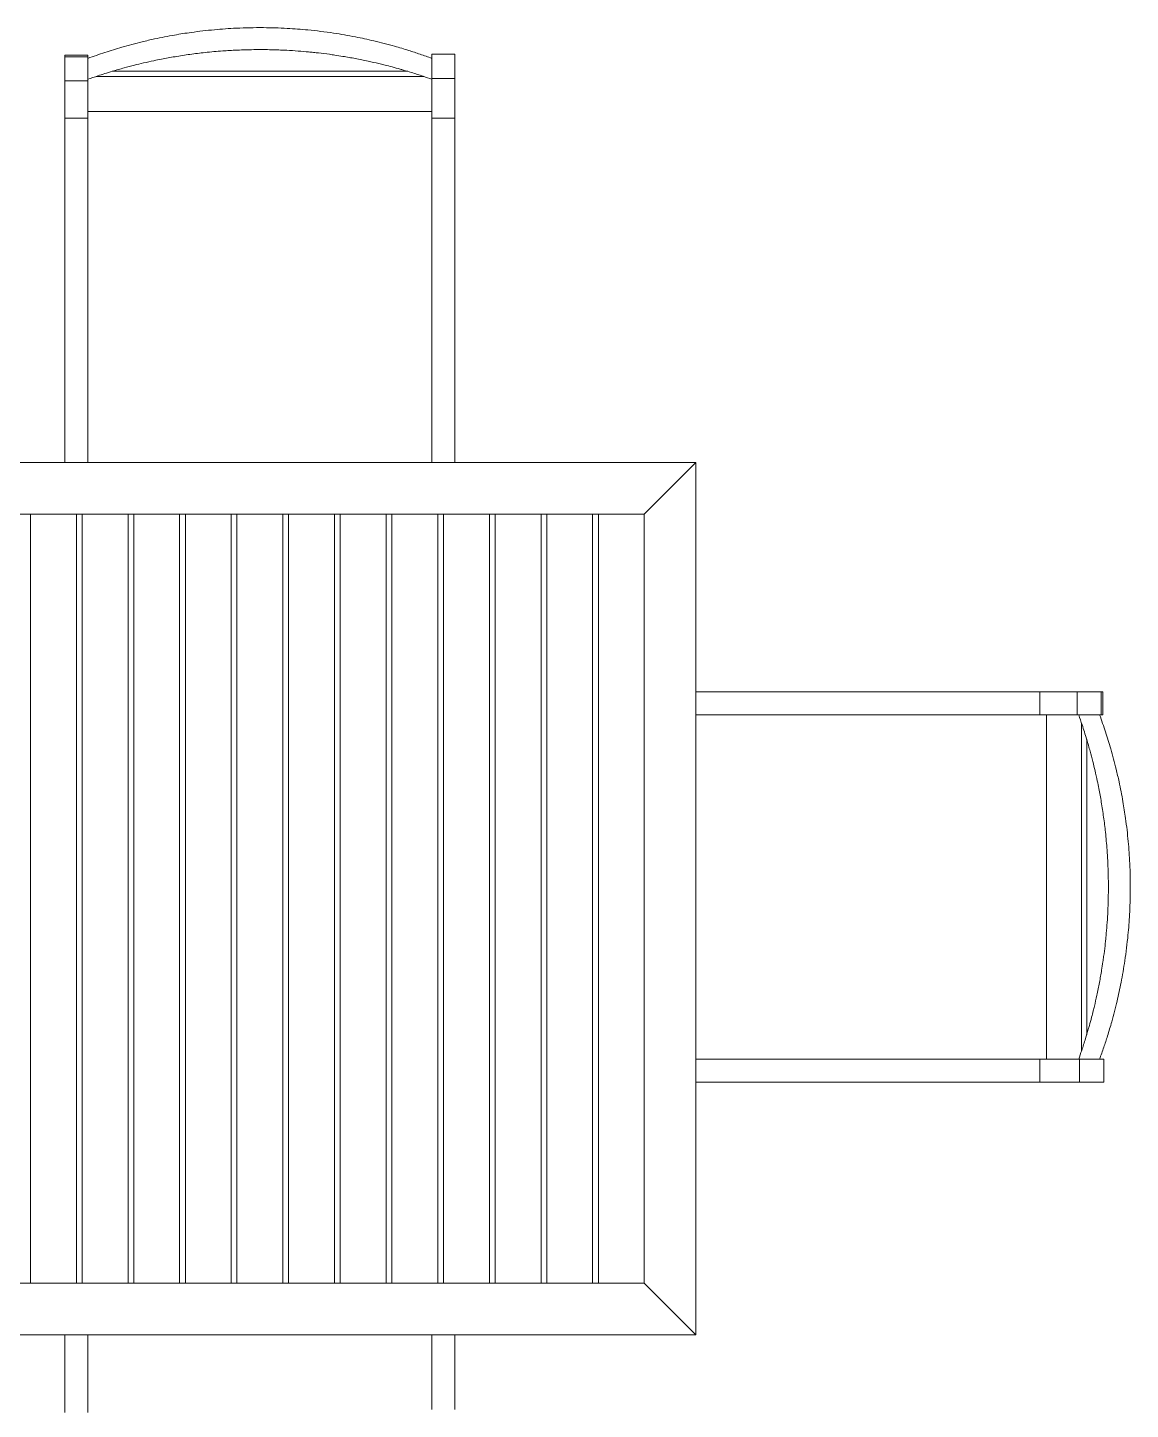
# Model space of a CAD drawing. Header units: metres. Extents: x -217 to -108, y -304 to -188.
# Drawn here: x -163.978 to -162.758, y -228.085 to -226.556 of the extents above; entities that cross this region are included whole.
import ezdxf

# ---------------------------------------------------------------- set-up
doc = ezdxf.new("R2010")
doc.units = ezdxf.units.M
doc.layers.add('I-FURN', color=30, linetype='Continuous', lineweight=9)
doc.layers.add('I-FURN-PNLS', color=30, linetype='Continuous', lineweight=9)

# ---------------------------------------------------------------- blocks, each defined once
blk = doc.blocks.new('Tableset-Outdoor_Reed - Tableset-Outdoor_Reed-797211-Nivel 3')
at = {"layer": 'I-FURN'}
for p, q in [((0.4826, 0.4826), (0.4254, 0.4254)), ((0.4826, -0.4826), (0.4254, -0.4255))]:
    blk.add_line(p, q, dxfattribs=at)
at = {"layer": 'I-FURN-PNLS'}
for p, q in [((-0.2159, 0.9314), (-0.2159, 0.9332)), ((-0.1905, 0.9332), (-0.2159, 0.9332)), ((-0.1905, 0.9332), (-0.1905, 0.9314)), ((0.1905, 0.9075), (0.1905, 0.9344)), ((0.2159, 0.9344), (0.1905, 0.9344)), ((0.2159, 0.9344), (0.2159, 0.9075)), ((-0.2159, 0.9046), (-0.2159, 0.9314)), ((-0.1905, 0.9314), (-0.2159, 0.9314)), ((-0.1905, 0.9314), (-0.1905, 0.9046)), ((-0.2159, 0.8961), (-0.2159, 0.9046)), ((-0.1905, 0.9046), (-0.2159, 0.9046)), ((-0.1905, 0.9046), (-0.1905, 0.8961)), ((0.1813, 0.9096), (-0.1813, 0.9096)), ((0.1636, 0.9153), (-0.1635, 0.9153)), ((0.1905, 0.9073), (0.1905, 0.9075)), ((0.2159, 0.9075), (0.1905, 0.9075)), ((0.1905, 0.9065), (0.1905, 0.9073)), ((0.1905, 0.9065), (0.1905, 0.9073)), ((0.1905, 0.902), (0.1905, 0.9065)), ((0.1905, 0.8984), (0.1905, 0.902)), ((0.2159, 0.9075), (0.2159, 0.902)), ((0.2159, 0.902), (0.2159, 0.8984)), ((-0.2159, 0.8933), (-0.2159, 0.8961)), ((-0.2159, 0.8903), (-0.2159, 0.8933)), ((-0.2159, 0.8874), (-0.2159, 0.8903)), ((-0.2159, 0.8852), (-0.2159, 0.8874)), ((-0.1905, 0.8961), (-0.1905, 0.8933)), ((-0.1905, 0.8933), (-0.1905, 0.8903)), ((-0.1905, 0.8903), (-0.1905, 0.8874)), ((-0.1905, 0.8874), (-0.1905, 0.8852)), ((0.1905, 0.8953), (0.1905, 0.8984)), ((0.1905, 0.8918), (0.1905, 0.8953)), ((0.1905, 0.8883), (0.1905, 0.8918)), ((0.1905, 0.8848), (0.1905, 0.8883)), ((0.2159, 0.8984), (0.2159, 0.8953)), ((0.2159, 0.8953), (0.2159, 0.8918)), ((0.2159, 0.8918), (0.2159, 0.8883)), ((0.2159, 0.8883), (0.2159, 0.8848)), ((-0.2159, 0.8823), (-0.2159, 0.8852)), ((-0.2159, 0.8802), (-0.2159, 0.8823)), ((-0.2159, 0.8763), (-0.2159, 0.8802)), ((-0.2159, 0.873), (-0.2159, 0.8763)), ((-0.2159, 0.8694), (-0.2159, 0.873)), ((-0.1905, 0.8852), (-0.1905, 0.8823)), ((-0.1905, 0.8823), (-0.1905, 0.8802)), ((-0.1905, 0.8802), (-0.1905, 0.8763)), ((-0.1905, 0.8763), (-0.1905, 0.873)), ((-0.1905, 0.873), (-0.1905, 0.8694)), ((0.1905, 0.8817), (0.1905, 0.8848)), ((0.1905, 0.8785), (0.1905, 0.8817)), ((0.1905, 0.8753), (0.1905, 0.8785)), ((0.1905, 0.8724), (0.1905, 0.8753)), ((0.1905, 0.8701), (0.1905, 0.8724)), ((0.2159, 0.8848), (0.2159, 0.8817)), ((0.2159, 0.8817), (0.2159, 0.8785)), ((0.2159, 0.8785), (0.2159, 0.8753)), ((0.2159, 0.8753), (0.2159, 0.8724)), ((0.2159, 0.8724), (0.2159, 0.8701)), ((-0.2159, 0.8673), (-0.2159, 0.8694)), ((-0.2159, 0.8658), (-0.2159, 0.8673)), ((-0.2159, 0.8643), (-0.2159, 0.8658)), ((-0.2159, 0.8636), (-0.2159, 0.8643)), ((-0.2159, 0.8592), (-0.2159, 0.8636)), ((-0.2159, 0.8635), (-0.1905, 0.8635)), ((-0.2159, 0.854), (-0.2159, 0.8592)), ((0.1905, 0.8708), (-0.1905, 0.8708)), ((-0.1905, 0.8694), (-0.1905, 0.8673)), ((-0.1905, 0.8673), (-0.1905, 0.8658)), ((-0.1905, 0.8658), (-0.1905, 0.8643)), ((-0.1905, 0.8643), (-0.1905, 0.8636)), ((-0.1905, 0.8636), (-0.1905, 0.8592)), ((-0.1905, 0.8592), (-0.1905, 0.854)), ((0.1905, 0.8686), (0.1905, 0.8701)), ((0.1905, 0.8678), (0.1905, 0.8686)), ((0.1905, 0.8664), (0.1905, 0.8678)), ((0.1905, 0.8642), (0.1905, 0.8664)), ((0.1905, 0.8637), (0.1905, 0.8642)), ((0.1905, 0.8432), (0.1905, 0.8639)), ((0.1905, 0.8635), (0.2159, 0.8635)), ((0.2159, 0.8701), (0.2159, 0.8686)), ((0.2159, 0.8686), (0.2159, 0.8678)), ((0.2159, 0.8678), (0.2159, 0.8664)), ((0.2159, 0.8664), (0.2159, 0.8642)), ((0.2159, 0.8642), (0.2159, 0.8637)), ((0.2159, 0.8639), (0.2159, 0.8432)), ((-0.2159, 0.8497), (-0.2159, 0.854)), ((-0.2159, 0.8431), (-0.2159, 0.8497)), ((-0.2159, 0.8411), (-0.2159, 0.8431)), ((-0.2159, 0.8373), (-0.2159, 0.8411)), ((-0.1905, 0.854), (-0.1905, 0.8497)), ((-0.1905, 0.8497), (-0.1905, 0.8431)), ((-0.1905, 0.8431), (-0.1905, 0.8411)), ((-0.1905, 0.8411), (-0.1905, 0.8373)), ((0.1905, 0.831), (0.1905, 0.8432)), ((0.2159, 0.8432), (0.2159, 0.831)), ((-0.2159, 0.8315), (-0.2159, 0.8373)), ((-0.2159, 0.8261), (-0.2159, 0.8315)), ((-0.2159, 0.8209), (-0.2159, 0.8261)), ((-0.1905, 0.8373), (-0.1905, 0.8315)), ((-0.1905, 0.8315), (-0.1905, 0.8261)), ((-0.1905, 0.8261), (-0.1905, 0.8209)), ((0.1905, 0.8219), (0.1905, 0.831)), ((0.2159, 0.831), (0.2159, 0.8219)), ((-0.2159, 0.8174), (-0.2159, 0.8209)), ((-0.2159, 0.8131), (-0.2159, 0.8174)), ((-0.2159, 0.8068), (-0.2159, 0.8131)), ((-0.1905, 0.8209), (-0.1905, 0.8174)), ((-0.1905, 0.8174), (-0.1905, 0.8131)), ((-0.1905, 0.8131), (-0.1905, 0.8068)), ((0.1905, 0.8097), (0.1905, 0.8219)), ((0.2159, 0.8219), (0.2159, 0.8097)), ((-0.2159, 0.8013), (-0.2159, 0.8068)), ((-0.2159, 0.7964), (-0.2159, 0.8013)), ((-0.2159, 0.7883), (-0.2159, 0.7964)), ((-0.1905, 0.8068), (-0.1905, 0.8013)), ((-0.1905, 0.8013), (-0.1905, 0.7964)), ((-0.1905, 0.7964), (-0.1905, 0.7883)), ((0.1905, 0.8028), (0.1905, 0.8097)), ((0.1905, 0.786), (0.1905, 0.8028)), ((0.2159, 0.8097), (0.2159, 0.8028)), ((0.2159, 0.8028), (0.2159, 0.786)), ((-0.2159, 0.7826), (-0.2159, 0.7883)), ((-0.2159, 0.7774), (-0.2159, 0.7826)), ((-0.1905, 0.7883), (-0.1905, 0.7826)), ((-0.1905, 0.7826), (-0.1905, 0.7774)), ((0.1905, 0.7762), (0.1905, 0.786)), ((0.2159, 0.786), (0.2159, 0.7762)), ((-0.2159, 0.7725), (-0.2159, 0.7774)), ((-0.2159, 0.7671), (-0.2159, 0.7725)), ((-0.2159, 0.7639), (-0.2159, 0.7671)), ((-0.1905, 0.7774), (-0.1905, 0.7725)), ((-0.1905, 0.7725), (-0.1905, 0.7671)), ((-0.1905, 0.7671), (-0.1905, 0.7639)), ((0.1905, 0.7709), (0.1905, 0.7762)), ((0.1905, 0.7659), (0.1905, 0.7709)), ((0.1905, 0.7613), (0.1905, 0.7659)), ((0.2159, 0.7762), (0.2159, 0.7709)), ((0.2159, 0.7709), (0.2159, 0.7659)), ((0.2159, 0.7659), (0.2159, 0.7613)), ((-0.2159, 0.7575), (-0.2159, 0.7639)), ((-0.2159, 0.7558), (-0.2159, 0.7575)), ((-0.2159, 0.7506), (-0.2159, 0.7558)), ((-0.2159, 0.7449), (-0.2159, 0.7506)), ((-0.1905, 0.7639), (-0.1905, 0.7575)), ((-0.1905, 0.7575), (-0.1905, 0.7558)), ((-0.1905, 0.7558), (-0.1905, 0.7506)), ((-0.1905, 0.7506), (-0.1905, 0.7449)), ((0.1905, 0.7586), (0.1905, 0.7613)), ((0.1905, 0.7537), (0.1905, 0.7586)), ((0.1905, 0.7507), (0.1905, 0.7537)), ((0.1905, 0.7438), (0.1905, 0.7507)), ((0.2159, 0.7613), (0.2159, 0.7586)), ((0.2159, 0.7586), (0.2159, 0.7537)), ((0.2159, 0.7537), (0.2159, 0.7507)), ((0.2159, 0.7507), (0.2159, 0.7438)), ((-0.2159, 0.7394), (-0.2159, 0.7449)), ((-0.2159, 0.7322), (-0.2159, 0.7394)), ((-0.1905, 0.7449), (-0.1905, 0.7394)), ((-0.1905, 0.7394), (-0.1905, 0.7322)), ((0.1905, 0.7377), (0.1905, 0.7438)), ((0.1905, 0.7339), (0.1905, 0.7377)), ((0.1905, 0.7282), (0.1905, 0.7339)), ((0.2159, 0.7438), (0.2159, 0.7377)), ((0.2159, 0.7377), (0.2159, 0.7339)), ((0.2159, 0.7339), (0.2159, 0.7282)), ((-0.2159, 0.7239), (-0.2159, 0.7322)), ((-0.2159, 0.7201), (-0.2159, 0.7239)), ((-0.2159, 0.7112), (-0.2159, 0.7201)), ((-0.1905, 0.7322), (-0.1905, 0.7239)), ((-0.1905, 0.7239), (-0.1905, 0.7201)), ((-0.1905, 0.7201), (-0.1905, 0.7112)), ((0.1905, 0.7229), (0.1905, 0.7282)), ((0.1905, 0.7176), (0.1905, 0.7229)), ((0.2159, 0.7282), (0.2159, 0.7229)), ((0.2159, 0.7229), (0.2159, 0.7176)), ((-0.2159, 0.7057), (-0.2159, 0.7112)), ((-0.2159, 0.6991), (-0.2159, 0.7057)), ((-0.1905, 0.7112), (-0.1905, 0.7057)), ((-0.1905, 0.7057), (-0.1905, 0.6991)), ((0.1905, 0.7122), (0.1905, 0.7176)), ((0.1905, 0.7084), (0.1905, 0.7122)), ((0.1905, 0.6997), (0.1905, 0.7084)), ((0.2159, 0.7176), (0.2159, 0.7122)), ((0.2159, 0.7122), (0.2159, 0.7084)), ((0.2159, 0.7084), (0.2159, 0.6997)), ((-0.2159, 0.6945), (-0.2159, 0.6991)), ((-0.2159, 0.6913), (-0.2159, 0.6945)), ((-0.2159, 0.6807), (-0.2159, 0.6913)), ((-0.1905, 0.6991), (-0.1905, 0.6945)), ((-0.1905, 0.6945), (-0.1905, 0.6913)), ((-0.1905, 0.6913), (-0.1905, 0.6807)), ((0.1905, 0.6913), (0.1905, 0.6997)), ((0.1905, 0.686), (0.1905, 0.6913)), ((0.2159, 0.6997), (0.2159, 0.6913)), ((0.2159, 0.6913), (0.2159, 0.686)), ((-0.2159, 0.6723), (-0.2159, 0.6807)), ((-0.1905, 0.6807), (-0.1905, 0.6723)), ((0.1905, 0.6791), (0.1905, 0.686)), ((0.1905, 0.6723), (0.1905, 0.6791)), ((0.2159, 0.686), (0.2159, 0.6791)), ((0.2159, 0.6791), (0.2159, 0.6723)), ((-0.2159, 0.6663), (-0.2159, 0.6723)), ((-0.2159, 0.6597), (-0.2159, 0.6663)), ((-0.2159, 0.6528), (-0.2159, 0.6597)), ((-0.1905, 0.6723), (-0.1905, 0.6663)), ((-0.1905, 0.6663), (-0.1905, 0.6597)), ((-0.1905, 0.6597), (-0.1905, 0.6528)), ((0.1905, 0.6654), (0.1905, 0.6723)), ((0.1905, 0.6608), (0.1905, 0.6654)), ((0.1905, 0.6544), (0.1905, 0.6608)), ((0.2159, 0.6723), (0.2159, 0.6654)), ((0.2159, 0.6654), (0.2159, 0.6608)), ((0.2159, 0.6608), (0.2159, 0.6544)), ((-0.2159, 0.647), (-0.2159, 0.6528)), ((-0.2159, 0.6424), (-0.2159, 0.647)), ((-0.2159, 0.6384), (-0.2159, 0.6424)), ((-0.1905, 0.6528), (-0.1905, 0.647)), ((-0.1905, 0.647), (-0.1905, 0.6424)), ((-0.1905, 0.6424), (-0.1905, 0.6384)), ((0.1905, 0.6475), (0.1905, 0.6544)), ((0.1905, 0.6395), (0.1905, 0.6475)), ((0.2159, 0.6544), (0.2159, 0.6475)), ((0.2159, 0.6475), (0.2159, 0.6395)), ((-0.2159, 0.6332), (-0.2159, 0.6384)), ((-0.2159, 0.6277), (-0.2159, 0.6332)), ((-0.2159, 0.6231), (-0.2159, 0.6277)), ((-0.1905, 0.6384), (-0.1905, 0.6332)), ((-0.1905, 0.6332), (-0.1905, 0.6277)), ((-0.1905, 0.6277), (-0.1905, 0.6231)), ((0.1905, 0.6342), (0.1905, 0.6395)), ((0.1905, 0.6246), (0.1905, 0.6342)), ((0.2159, 0.6395), (0.2159, 0.6342)), ((0.2159, 0.6342), (0.2159, 0.6246)), ((-0.2159, 0.6125), (-0.2159, 0.6231)), ((-0.2159, 0.6038), (-0.2159, 0.6125)), ((-0.1905, 0.6231), (-0.1905, 0.6125)), ((-0.1905, 0.6125), (-0.1905, 0.6038)), ((0.1905, 0.6129), (0.1905, 0.6246)), ((0.1905, 0.6075), (0.1905, 0.6129)), ((0.2159, 0.6246), (0.2159, 0.6129)), ((0.2159, 0.6129), (0.2159, 0.6075)), ((-0.2159, 0.5978), (-0.2159, 0.6038)), ((-0.2159, 0.5914), (-0.2159, 0.5978)), ((-0.1905, 0.6038), (-0.1905, 0.5978)), ((-0.1905, 0.5978), (-0.1905, 0.5914)), ((0.1905, 0.5995), (0.1905, 0.6075)), ((0.1905, 0.5911), (0.1905, 0.5995)), ((0.2159, 0.6075), (0.2159, 0.5995)), ((0.2159, 0.5995), (0.2159, 0.5911)), ((-0.2159, 0.5808), (-0.2159, 0.5914)), ((-0.1905, 0.5914), (-0.1905, 0.5808)), ((0.1905, 0.5854), (0.1905, 0.5911)), ((0.1905, 0.5774), (0.1905, 0.5854)), ((0.2159, 0.5911), (0.2159, 0.5854)), ((0.2159, 0.5854), (0.2159, 0.5774)), ((-0.2159, 0.5747), (-0.2159, 0.5808)), ((-0.2159, 0.5687), (-0.2159, 0.5747)), ((-0.2159, 0.562), (-0.2159, 0.5687)), ((-0.1905, 0.5808), (-0.1905, 0.5747)), ((-0.1905, 0.5747), (-0.1905, 0.5687)), ((-0.1905, 0.5687), (-0.1905, 0.562)), ((0.1905, 0.5709), (0.1905, 0.5774)), ((0.1905, 0.5652), (0.1905, 0.5709)), ((0.2159, 0.5774), (0.2159, 0.5709)), ((0.2159, 0.5709), (0.2159, 0.5652)), ((-0.2159, 0.5554), (-0.2159, 0.562)), ((-0.2159, 0.5518), (-0.2159, 0.5554)), ((-0.2159, 0.5485), (-0.2159, 0.5518)), ((-0.1905, 0.562), (-0.1905, 0.5554)), ((-0.1905, 0.5554), (-0.1905, 0.5518)), ((-0.1905, 0.5518), (-0.1905, 0.5485)), ((0.1905, 0.5588), (0.1905, 0.5652)), ((0.1905, 0.5474), (0.1905, 0.5588)), ((0.2159, 0.5652), (0.2159, 0.5588)), ((0.2159, 0.5588), (0.2159, 0.5474)), ((-0.2159, 0.5449), (-0.2159, 0.5485)), ((-0.2159, 0.5423), (-0.2159, 0.5449)), ((-0.2159, 0.5403), (-0.2159, 0.5423)), ((-0.2159, 0.5373), (-0.2159, 0.5403)), ((-0.2159, 0.5354), (-0.2159, 0.5373)), ((-0.2159, 0.5333), (-0.2159, 0.5354)), ((-0.1905, 0.5485), (-0.1905, 0.5449)), ((-0.1905, 0.5449), (-0.1905, 0.5423)), ((-0.1905, 0.5423), (-0.1905, 0.5403)), ((-0.1905, 0.5403), (-0.1905, 0.5373)), ((-0.1905, 0.5373), (-0.1905, 0.5354)), ((-0.1905, 0.5354), (-0.1905, 0.5333)), ((0.1905, 0.5389), (0.1905, 0.5474)), ((0.1905, 0.5309), (0.1905, 0.5389)), ((0.2159, 0.5474), (0.2159, 0.5389)), ((0.2159, 0.5389), (0.2159, 0.5309)), ((-0.2159, 0.5308), (-0.2159, 0.5333)), ((-0.2159, 0.5285), (-0.2159, 0.5308)), ((-0.2159, 0.5262), (-0.2159, 0.5285)), ((-0.2159, 0.5242), (-0.2159, 0.5262)), ((-0.2159, 0.5222), (-0.2159, 0.5242)), ((-0.2159, 0.5209), (-0.2159, 0.5222)), ((-0.2159, 0.5178), (-0.2159, 0.5209)), ((-0.1905, 0.5333), (-0.1905, 0.5308)), ((-0.1905, 0.5308), (-0.1905, 0.5285)), ((-0.1905, 0.5285), (-0.1905, 0.5262)), ((-0.1905, 0.5262), (-0.1905, 0.5242)), ((-0.1905, 0.5242), (-0.1905, 0.5222)), ((-0.1905, 0.5222), (-0.1905, 0.5209)), ((-0.1905, 0.5209), (-0.1905, 0.5178)), ((0.1905, 0.5256), (0.1905, 0.5309)), ((0.1905, 0.5177), (0.1905, 0.5256)), ((0.2159, 0.5309), (0.2159, 0.5256)), ((0.2159, 0.5256), (0.2159, 0.5177)), ((-0.2159, 0.5135), (-0.2159, 0.5178)), ((-0.2159, 0.511), (-0.2159, 0.5135)), ((-0.2159, 0.5072), (-0.2159, 0.511)), ((-0.2159, 0.505), (-0.2159, 0.5072)), ((-0.2159, 0.5015), (-0.2159, 0.505)), ((-0.1905, 0.5178), (-0.1905, 0.5135)), ((-0.1905, 0.5135), (-0.1905, 0.511)), ((-0.1905, 0.511), (-0.1905, 0.5072)), ((-0.1905, 0.5072), (-0.1905, 0.505)), ((-0.1905, 0.505), (-0.1905, 0.5015)), ((0.1905, 0.5116), (0.1905, 0.5177)), ((0.1905, 0.5046), (0.1905, 0.5116)), ((0.1905, 0.4952), (0.1905, 0.5046)), ((0.2159, 0.5177), (0.2159, 0.5116)), ((0.2159, 0.5116), (0.2159, 0.5046)), ((0.2159, 0.5046), (0.2159, 0.4952)), ((-0.2159, 0.4978), (-0.2159, 0.5015)), ((-0.2159, 0.4947), (-0.2159, 0.4978)), ((-0.2159, 0.4919), (-0.2159, 0.4947)), ((-0.2159, 0.4826), (-0.2159, 0.4919)), ((-0.1905, 0.5015), (-0.1905, 0.4978)), ((-0.1905, 0.4978), (-0.1905, 0.4947)), ((-0.1905, 0.4947), (-0.1905, 0.4919)), ((-0.1905, 0.4919), (-0.1905, 0.4826)), ((0.1905, 0.4849), (0.1905, 0.4952)), ((0.2159, 0.4952), (0.2159, 0.4849)), ((0.4826, 0.4826), (-0.4826, 0.4826)), ((0.1905, 0.4826), (0.1905, 0.4849)), ((0.2159, 0.4849), (0.2159, 0.4826)), ((0.4826, -0.4826), (0.4826, 0.4826)), ((-0.4255, 0.4254), (0.4254, 0.4254)), ((-0.2032, 0.4254), (-0.254, 0.4254)), ((-0.254, 0.4254), (-0.254, -0.4255)), ((-0.2032, -0.4255), (-0.2032, 0.4254)), ((-0.146, 0.4254), (-0.1968, 0.4254)), ((-0.1968, 0.4254), (-0.1968, -0.4255)), ((-0.146, -0.4255), (-0.146, 0.4254)), ((-0.0889, 0.4254), (-0.1397, 0.4254)), ((-0.1397, 0.4254), (-0.1397, -0.4255)), ((-0.0889, -0.4255), (-0.0889, 0.4254)), ((-0.0317, 0.4254), (-0.0825, 0.4254)), ((-0.0825, 0.4254), (-0.0825, -0.4255)), ((-0.0317, -0.4255), (-0.0317, 0.4254)), ((0.0254, 0.4254), (-0.0254, 0.4254)), ((-0.0254, 0.4254), (-0.0254, -0.4255)), ((0.0254, -0.4255), (0.0254, 0.4254)), ((0.0826, 0.4254), (0.0318, 0.4254)), ((0.0318, 0.4254), (0.0318, -0.4255)), ((0.0826, -0.4255), (0.0826, 0.4254)), ((0.1397, 0.4254), (0.0889, 0.4254)), ((0.0889, 0.4254), (0.0889, -0.4255)), ((0.1397, -0.4255), (0.1397, 0.4254)), ((0.1969, 0.4254), (0.1461, 0.4254)), ((0.1461, 0.4254), (0.1461, -0.4255)), ((0.1969, -0.4255), (0.1969, 0.4254)), ((0.254, 0.4254), (0.2032, 0.4254)), ((0.2032, 0.4254), (0.2032, -0.4255)), ((0.254, -0.4255), (0.254, 0.4254)), ((0.3112, 0.4254), (0.2604, 0.4254)), ((0.2604, 0.4254), (0.2604, -0.4255)), ((0.3112, -0.4255), (0.3112, 0.4254)), ((0.3683, 0.4254), (0.3175, 0.4254)), ((0.3175, 0.4254), (0.3175, -0.4255)), ((0.3683, -0.4255), (0.3683, 0.4254)), ((0.4254, 0.4254), (0.3747, 0.4254)), ((0.3747, 0.4254), (0.3747, -0.4255)), ((0.4254, -0.4255), (0.4254, 0.4254)), ((0.4254, 0.4254), (0.4254, -0.4255)), ((0.4826, 0.2286), (0.4919, 0.2286)), ((0.4919, 0.2286), (0.4947, 0.2286)), ((0.4947, 0.2286), (0.4978, 0.2286)), ((0.4978, 0.2286), (0.5015, 0.2286)), ((0.5015, 0.2286), (0.505, 0.2286)), ((0.505, 0.2286), (0.5072, 0.2286)), ((0.5072, 0.2286), (0.511, 0.2286)), ((0.511, 0.2286), (0.5135, 0.2286)), ((0.5135, 0.2286), (0.5178, 0.2286)), ((0.5178, 0.2286), (0.5209, 0.2286)), ((0.5209, 0.2286), (0.5222, 0.2286)), ((0.5222, 0.2286), (0.5242, 0.2286)), ((0.5242, 0.2286), (0.5262, 0.2286)), ((0.5262, 0.2286), (0.5285, 0.2286)), ((0.5285, 0.2286), (0.5308, 0.2286)), ((0.5308, 0.2286), (0.5333, 0.2286)), ((0.5333, 0.2286), (0.5354, 0.2286)), ((0.5354, 0.2286), (0.5373, 0.2286)), ((0.5373, 0.2286), (0.5403, 0.2286)), ((0.5403, 0.2286), (0.5423, 0.2286)), ((0.5423, 0.2286), (0.5449, 0.2286)), ((0.5449, 0.2286), (0.5485, 0.2286)), ((0.5485, 0.2286), (0.5518, 0.2286)), ((0.5518, 0.2286), (0.5554, 0.2286)), ((0.5554, 0.2286), (0.562, 0.2286)), ((0.562, 0.2286), (0.5687, 0.2286)), ((0.5687, 0.2286), (0.5747, 0.2286)), ((0.5747, 0.2286), (0.5808, 0.2286)), ((0.5808, 0.2286), (0.5914, 0.2286)), ((0.5914, 0.2286), (0.5978, 0.2286)), ((0.5978, 0.2286), (0.6038, 0.2286)), ((0.6038, 0.2286), (0.6125, 0.2286)), ((0.6125, 0.2286), (0.6231, 0.2286)), ((0.6231, 0.2286), (0.6277, 0.2286)), ((0.6277, 0.2286), (0.6332, 0.2286)), ((0.6332, 0.2286), (0.6384, 0.2286)), ((0.6384, 0.2286), (0.6424, 0.2286)), ((0.6424, 0.2286), (0.647, 0.2286)), ((0.647, 0.2286), (0.6528, 0.2286)), ((0.6528, 0.2286), (0.6597, 0.2286)), ((0.6597, 0.2286), (0.6663, 0.2286)), ((0.6663, 0.2286), (0.6723, 0.2286)), ((0.6723, 0.2286), (0.6807, 0.2286)), ((0.6807, 0.2286), (0.6913, 0.2286)), ((0.6913, 0.2286), (0.6945, 0.2286)), ((0.6945, 0.2286), (0.6991, 0.2286)), ((0.6991, 0.2286), (0.7057, 0.2286)), ((0.7057, 0.2286), (0.7112, 0.2286)), ((0.7112, 0.2286), (0.7201, 0.2286)), ((0.7201, 0.2286), (0.7239, 0.2286)), ((0.7239, 0.2286), (0.7322, 0.2286)), ((0.7322, 0.2286), (0.7394, 0.2286)), ((0.7394, 0.2286), (0.7449, 0.2286)), ((0.7449, 0.2286), (0.7506, 0.2286)), ((0.7506, 0.2286), (0.7558, 0.2286)), ((0.7558, 0.2286), (0.7575, 0.2286)), ((0.7575, 0.2286), (0.7639, 0.2286)), ((0.7639, 0.2286), (0.7671, 0.2286)), ((0.7671, 0.2286), (0.7725, 0.2286)), ((0.7725, 0.2286), (0.7774, 0.2286)), ((0.7774, 0.2286), (0.7826, 0.2286)), ((0.7826, 0.2286), (0.7883, 0.2286)), ((0.7883, 0.2286), (0.7964, 0.2286)), ((0.7964, 0.2286), (0.8013, 0.2286)), ((0.8013, 0.2286), (0.8068, 0.2286)), ((0.8068, 0.2286), (0.8131, 0.2286)), ((0.8131, 0.2286), (0.8174, 0.2286)), ((0.8174, 0.2286), (0.8209, 0.2286)), ((0.8209, 0.2286), (0.8261, 0.2286)), ((0.8261, 0.2286), (0.8315, 0.2286)), ((0.8315, 0.2286), (0.8373, 0.2286)), ((0.8373, 0.2286), (0.8411, 0.2286)), ((0.8411, 0.2286), (0.8431, 0.2286)), ((0.8431, 0.2286), (0.8497, 0.2286)), ((0.8497, 0.2286), (0.854, 0.2286)), ((0.854, 0.2286), (0.8592, 0.2286)), ((0.8592, 0.2286), (0.8636, 0.2286)), ((0.8635, 0.2286), (0.8635, 0.2032)), ((0.8636, 0.2286), (0.8643, 0.2286)), ((0.8643, 0.2286), (0.8658, 0.2286)), ((0.8658, 0.2286), (0.8673, 0.2286)), ((0.8673, 0.2286), (0.8694, 0.2286)), ((0.8694, 0.2286), (0.873, 0.2286)), ((0.873, 0.2286), (0.8763, 0.2286)), ((0.8763, 0.2286), (0.8802, 0.2286)), ((0.8802, 0.2286), (0.8823, 0.2286)), ((0.8823, 0.2286), (0.8852, 0.2286)), ((0.8852, 0.2286), (0.8874, 0.2286)), ((0.8874, 0.2286), (0.8903, 0.2286)), ((0.8903, 0.2286), (0.8933, 0.2286)), ((0.8933, 0.2286), (0.8961, 0.2286)), ((0.8961, 0.2286), (0.9046, 0.2286)), ((0.9046, 0.2286), (0.9314, 0.2286)), ((0.9046, 0.2032), (0.9046, 0.2286)), ((0.9314, 0.2286), (0.9332, 0.2286)), ((0.9314, 0.2032), (0.9314, 0.2286)), ((0.9332, 0.2032), (0.9332, 0.2286)), ((0.4919, 0.2032), (0.4826, 0.2032)), ((0.4947, 0.2032), (0.4919, 0.2032)), ((0.4978, 0.2032), (0.4947, 0.2032)), ((0.5015, 0.2032), (0.4978, 0.2032)), ((0.505, 0.2032), (0.5015, 0.2032)), ((0.5072, 0.2032), (0.505, 0.2032)), ((0.511, 0.2032), (0.5072, 0.2032)), ((0.5135, 0.2032), (0.511, 0.2032)), ((0.5178, 0.2032), (0.5135, 0.2032)), ((0.5209, 0.2032), (0.5178, 0.2032)), ((0.5222, 0.2032), (0.5209, 0.2032)), ((0.5242, 0.2032), (0.5222, 0.2032)), ((0.5262, 0.2032), (0.5242, 0.2032)), ((0.5285, 0.2032), (0.5262, 0.2032)), ((0.5308, 0.2032), (0.5285, 0.2032)), ((0.5333, 0.2032), (0.5308, 0.2032)), ((0.5354, 0.2032), (0.5333, 0.2032)), ((0.5373, 0.2032), (0.5354, 0.2032)), ((0.5403, 0.2032), (0.5373, 0.2032)), ((0.5423, 0.2032), (0.5403, 0.2032)), ((0.5449, 0.2032), (0.5423, 0.2032)), ((0.5485, 0.2032), (0.5449, 0.2032)), ((0.5518, 0.2032), (0.5485, 0.2032)), ((0.5554, 0.2032), (0.5518, 0.2032)), ((0.562, 0.2032), (0.5554, 0.2032)), ((0.5687, 0.2032), (0.562, 0.2032)), ((0.5747, 0.2032), (0.5687, 0.2032)), ((0.5808, 0.2032), (0.5747, 0.2032)), ((0.5914, 0.2032), (0.5808, 0.2032)), ((0.5978, 0.2032), (0.5914, 0.2032)), ((0.6038, 0.2032), (0.5978, 0.2032)), ((0.6125, 0.2032), (0.6038, 0.2032)), ((0.6231, 0.2032), (0.6125, 0.2032)), ((0.6277, 0.2032), (0.6231, 0.2032)), ((0.6332, 0.2032), (0.6277, 0.2032)), ((0.6384, 0.2032), (0.6332, 0.2032)), ((0.6424, 0.2032), (0.6384, 0.2032)), ((0.647, 0.2032), (0.6424, 0.2032)), ((0.6528, 0.2032), (0.647, 0.2032)), ((0.6597, 0.2032), (0.6528, 0.2032)), ((0.6663, 0.2032), (0.6597, 0.2032)), ((0.6723, 0.2032), (0.6663, 0.2032)), ((0.6807, 0.2032), (0.6723, 0.2032)), ((0.6913, 0.2032), (0.6807, 0.2032)), ((0.6945, 0.2032), (0.6913, 0.2032)), ((0.6991, 0.2032), (0.6945, 0.2032)), ((0.7057, 0.2032), (0.6991, 0.2032)), ((0.7112, 0.2032), (0.7057, 0.2032)), ((0.7201, 0.2032), (0.7112, 0.2032)), ((0.7239, 0.2032), (0.7201, 0.2032)), ((0.7322, 0.2032), (0.7239, 0.2032)), ((0.7394, 0.2032), (0.7322, 0.2032)), ((0.7449, 0.2032), (0.7394, 0.2032)), ((0.7506, 0.2032), (0.7449, 0.2032)), ((0.7558, 0.2032), (0.7506, 0.2032)), ((0.7575, 0.2032), (0.7558, 0.2032)), ((0.7639, 0.2032), (0.7575, 0.2032)), ((0.7671, 0.2032), (0.7639, 0.2032)), ((0.7725, 0.2032), (0.7671, 0.2032)), ((0.7774, 0.2032), (0.7725, 0.2032)), ((0.7826, 0.2032), (0.7774, 0.2032)), ((0.7883, 0.2032), (0.7826, 0.2032)), ((0.7964, 0.2032), (0.7883, 0.2032)), ((0.8013, 0.2032), (0.7964, 0.2032)), ((0.8068, 0.2032), (0.8013, 0.2032)), ((0.8131, 0.2032), (0.8068, 0.2032)), ((0.8174, 0.2032), (0.8131, 0.2032)), ((0.8209, 0.2032), (0.8174, 0.2032)), ((0.8261, 0.2032), (0.8209, 0.2032)), ((0.8315, 0.2032), (0.8261, 0.2032)), ((0.8373, 0.2032), (0.8315, 0.2032)), ((0.8411, 0.2032), (0.8373, 0.2032)), ((0.8431, 0.2032), (0.8411, 0.2032)), ((0.8497, 0.2032), (0.8431, 0.2032)), ((0.854, 0.2032), (0.8497, 0.2032)), ((0.8592, 0.2032), (0.854, 0.2032)), ((0.8636, 0.2032), (0.8592, 0.2032)), ((0.8643, 0.2032), (0.8636, 0.2032)), ((0.8658, 0.2032), (0.8643, 0.2032)), ((0.8673, 0.2032), (0.8658, 0.2032)), ((0.8694, 0.2032), (0.8673, 0.2032)), ((0.873, 0.2032), (0.8694, 0.2032)), ((0.8708, -0.1778), (0.8708, 0.2032)), ((0.8763, 0.2032), (0.873, 0.2032)), ((0.8802, 0.2032), (0.8763, 0.2032)), ((0.8823, 0.2032), (0.8802, 0.2032)), ((0.8852, 0.2032), (0.8823, 0.2032)), ((0.8874, 0.2032), (0.8852, 0.2032)), ((0.8903, 0.2032), (0.8874, 0.2032)), ((0.8933, 0.2032), (0.8903, 0.2032)), ((0.8961, 0.2032), (0.8933, 0.2032)), ((0.9046, 0.2032), (0.8961, 0.2032)), ((0.9314, 0.2032), (0.9046, 0.2032)), ((0.9332, 0.2032), (0.9314, 0.2032)), ((0.9096, -0.1686), (0.9096, 0.194)), ((0.9153, -0.1509), (0.9153, 0.1762)), ((0.4826, -0.1778), (0.4849, -0.1778)), ((0.4849, -0.1778), (0.4952, -0.1778)), ((0.4952, -0.1778), (0.5046, -0.1778)), ((0.5046, -0.1778), (0.5116, -0.1778)), ((0.5116, -0.1778), (0.5177, -0.1778)), ((0.5177, -0.1778), (0.5256, -0.1778)), ((0.5256, -0.1778), (0.5309, -0.1778)), ((0.5309, -0.1778), (0.5389, -0.1778)), ((0.5389, -0.1778), (0.5474, -0.1778)), ((0.5474, -0.1778), (0.5588, -0.1778)), ((0.5588, -0.1778), (0.5652, -0.1778)), ((0.5652, -0.1778), (0.5709, -0.1778)), ((0.5709, -0.1778), (0.5774, -0.1778)), ((0.5774, -0.1778), (0.5854, -0.1778)), ((0.5854, -0.1778), (0.5911, -0.1778)), ((0.5911, -0.1778), (0.5995, -0.1778)), ((0.5995, -0.1778), (0.6075, -0.1778)), ((0.6075, -0.1778), (0.6129, -0.1778)), ((0.6129, -0.1778), (0.6246, -0.1778)), ((0.6246, -0.1778), (0.6342, -0.1778)), ((0.6342, -0.1778), (0.6395, -0.1778)), ((0.6395, -0.1778), (0.6475, -0.1778)), ((0.6475, -0.1778), (0.6544, -0.1778)), ((0.6544, -0.1778), (0.6608, -0.1778)), ((0.6608, -0.1778), (0.6654, -0.1778)), ((0.6654, -0.1778), (0.6723, -0.1778)), ((0.6723, -0.1778), (0.6791, -0.1778)), ((0.6791, -0.1778), (0.686, -0.1778)), ((0.686, -0.1778), (0.6913, -0.1778)), ((0.6913, -0.1778), (0.6997, -0.1778)), ((0.6997, -0.1778), (0.7084, -0.1778)), ((0.7084, -0.1778), (0.7122, -0.1778)), ((0.7122, -0.1778), (0.7176, -0.1778)), ((0.7176, -0.1778), (0.7229, -0.1778)), ((0.7229, -0.1778), (0.7282, -0.1778)), ((0.7282, -0.1778), (0.7339, -0.1778)), ((0.7339, -0.1778), (0.7377, -0.1778)), ((0.7377, -0.1778), (0.7438, -0.1778)), ((0.7438, -0.1778), (0.7507, -0.1778)), ((0.7507, -0.1778), (0.7537, -0.1778)), ((0.7537, -0.1778), (0.7586, -0.1778)), ((0.7586, -0.1778), (0.7613, -0.1778)), ((0.7613, -0.1778), (0.7659, -0.1778)), ((0.7659, -0.1778), (0.7709, -0.1778)), ((0.7709, -0.1778), (0.7762, -0.1778)), ((0.7762, -0.1778), (0.786, -0.1778)), ((0.786, -0.1778), (0.8028, -0.1778)), ((0.8028, -0.1778), (0.8097, -0.1778)), ((0.8097, -0.1778), (0.8219, -0.1778)), ((0.8219, -0.1778), (0.831, -0.1778)), ((0.831, -0.1778), (0.8432, -0.1778)), ((0.8432, -0.1778), (0.8639, -0.1778)), ((0.8635, -0.1778), (0.8635, -0.2032)), ((0.8637, -0.1778), (0.8642, -0.1778)), ((0.8642, -0.1778), (0.8664, -0.1778)), ((0.8664, -0.1778), (0.8678, -0.1778)), ((0.8678, -0.1778), (0.8686, -0.1778)), ((0.8686, -0.1778), (0.8701, -0.1778)), ((0.8701, -0.1778), (0.8724, -0.1778)), ((0.8724, -0.1778), (0.8753, -0.1778)), ((0.8753, -0.1778), (0.8785, -0.1778)), ((0.8785, -0.1778), (0.8817, -0.1778)), ((0.8817, -0.1778), (0.8848, -0.1778)), ((0.8848, -0.1778), (0.8883, -0.1778)), ((0.8883, -0.1778), (0.8918, -0.1778)), ((0.8918, -0.1778), (0.8953, -0.1778)), ((0.8953, -0.1778), (0.8984, -0.1778)), ((0.8984, -0.1778), (0.902, -0.1778)), ((0.902, -0.1778), (0.9065, -0.1778)), ((0.9065, -0.1778), (0.9073, -0.1778)), ((0.9065, -0.1778), (0.9073, -0.1778)), ((0.9073, -0.1778), (0.9075, -0.1778)), ((0.9075, -0.1778), (0.9344, -0.1778)), ((0.9075, -0.2032), (0.9075, -0.1778)), ((0.9344, -0.2032), (0.9344, -0.1778)), ((0.4849, -0.2032), (0.4826, -0.2032)), ((0.4952, -0.2032), (0.4849, -0.2032)), ((0.5046, -0.2032), (0.4952, -0.2032)), ((0.5116, -0.2032), (0.5046, -0.2032)), ((0.5177, -0.2032), (0.5116, -0.2032)), ((0.5256, -0.2032), (0.5177, -0.2032)), ((0.5309, -0.2032), (0.5256, -0.2032)), ((0.5389, -0.2032), (0.5309, -0.2032)), ((0.5474, -0.2032), (0.5389, -0.2032)), ((0.5588, -0.2032), (0.5474, -0.2032)), ((0.5652, -0.2032), (0.5588, -0.2032)), ((0.5709, -0.2032), (0.5652, -0.2032)), ((0.5774, -0.2032), (0.5709, -0.2032)), ((0.5854, -0.2032), (0.5774, -0.2032)), ((0.5911, -0.2032), (0.5854, -0.2032)), ((0.5995, -0.2032), (0.5911, -0.2032)), ((0.6075, -0.2032), (0.5995, -0.2032)), ((0.6129, -0.2032), (0.6075, -0.2032)), ((0.6246, -0.2032), (0.6129, -0.2032)), ((0.6342, -0.2032), (0.6246, -0.2032)), ((0.6395, -0.2032), (0.6342, -0.2032)), ((0.6475, -0.2032), (0.6395, -0.2032)), ((0.6544, -0.2032), (0.6475, -0.2032)), ((0.6608, -0.2032), (0.6544, -0.2032)), ((0.6654, -0.2032), (0.6608, -0.2032)), ((0.6723, -0.2032), (0.6654, -0.2032)), ((0.6791, -0.2032), (0.6723, -0.2032)), ((0.686, -0.2032), (0.6791, -0.2032)), ((0.6913, -0.2032), (0.686, -0.2032)), ((0.6997, -0.2032), (0.6913, -0.2032)), ((0.7084, -0.2032), (0.6997, -0.2032)), ((0.7122, -0.2032), (0.7084, -0.2032)), ((0.7176, -0.2032), (0.7122, -0.2032)), ((0.7229, -0.2032), (0.7176, -0.2032)), ((0.7282, -0.2032), (0.7229, -0.2032)), ((0.7339, -0.2032), (0.7282, -0.2032)), ((0.7377, -0.2032), (0.7339, -0.2032)), ((0.7438, -0.2032), (0.7377, -0.2032)), ((0.7507, -0.2032), (0.7438, -0.2032)), ((0.7537, -0.2032), (0.7507, -0.2032)), ((0.7586, -0.2032), (0.7537, -0.2032)), ((0.7613, -0.2032), (0.7586, -0.2032)), ((0.7659, -0.2032), (0.7613, -0.2032)), ((0.7709, -0.2032), (0.7659, -0.2032)), ((0.7762, -0.2032), (0.7709, -0.2032)), ((0.786, -0.2032), (0.7762, -0.2032)), ((0.8028, -0.2032), (0.786, -0.2032)), ((0.8097, -0.2032), (0.8028, -0.2032)), ((0.8219, -0.2032), (0.8097, -0.2032)), ((0.831, -0.2032), (0.8219, -0.2032)), ((0.8432, -0.2032), (0.831, -0.2032)), ((0.8639, -0.2032), (0.8432, -0.2032)), ((0.8642, -0.2032), (0.8637, -0.2032)), ((0.8664, -0.2032), (0.8642, -0.2032)), ((0.8678, -0.2032), (0.8664, -0.2032)), ((0.8686, -0.2032), (0.8678, -0.2032)), ((0.8701, -0.2032), (0.8686, -0.2032)), ((0.8724, -0.2032), (0.8701, -0.2032)), ((0.8753, -0.2032), (0.8724, -0.2032)), ((0.8785, -0.2032), (0.8753, -0.2032)), ((0.8817, -0.2032), (0.8785, -0.2032)), ((0.8848, -0.2032), (0.8817, -0.2032)), ((0.8883, -0.2032), (0.8848, -0.2032)), ((0.8918, -0.2032), (0.8883, -0.2032)), ((0.8953, -0.2032), (0.8918, -0.2032)), ((0.8984, -0.2032), (0.8953, -0.2032)), ((0.902, -0.2032), (0.8984, -0.2032)), ((0.9075, -0.2032), (0.902, -0.2032)), ((0.9344, -0.2032), (0.9075, -0.2032)), ((0.4254, -0.4255), (-0.4255, -0.4255)), ((-0.254, -0.4255), (-0.2032, -0.4255)), ((-0.1968, -0.4255), (-0.146, -0.4255)), ((-0.1397, -0.4255), (-0.0889, -0.4255)), ((-0.0825, -0.4255), (-0.0317, -0.4255)), ((-0.0254, -0.4255), (0.0254, -0.4255)), ((0.0318, -0.4255), (0.0826, -0.4255)), ((0.0889, -0.4255), (0.1397, -0.4255)), ((0.1461, -0.4255), (0.1969, -0.4255)), ((0.2032, -0.4255), (0.254, -0.4255)), ((0.2604, -0.4255), (0.3112, -0.4255)), ((0.3175, -0.4255), (0.3683, -0.4255)), ((0.3747, -0.4255), (0.4254, -0.4255)), ((-0.4826, -0.4826), (0.4826, -0.4826)), ((-0.2159, -0.4919), (-0.2159, -0.4826)), ((-0.1905, -0.4826), (-0.1905, -0.4919)), ((0.1905, -0.4849), (0.1905, -0.4826)), ((0.1905, -0.4952), (0.1905, -0.4849)), ((0.2159, -0.4826), (0.2159, -0.4849)), ((0.2159, -0.4849), (0.2159, -0.4952)), ((-0.2159, -0.4947), (-0.2159, -0.4919)), ((-0.2159, -0.4978), (-0.2159, -0.4947)), ((-0.2159, -0.5015), (-0.2159, -0.4978)), ((-0.2159, -0.505), (-0.2159, -0.5015)), ((-0.1905, -0.4919), (-0.1905, -0.4947)), ((-0.1905, -0.4947), (-0.1905, -0.4978)), ((-0.1905, -0.4978), (-0.1905, -0.5015)), ((-0.1905, -0.5015), (-0.1905, -0.505)), ((0.1905, -0.5046), (0.1905, -0.4952)), ((0.2159, -0.4952), (0.2159, -0.5046)), ((-0.2159, -0.5072), (-0.2159, -0.505)), ((-0.2159, -0.511), (-0.2159, -0.5072)), ((-0.2159, -0.5135), (-0.2159, -0.511)), ((-0.2159, -0.5178), (-0.2159, -0.5135)), ((-0.2159, -0.5209), (-0.2159, -0.5178)), ((-0.1905, -0.505), (-0.1905, -0.5072)), ((-0.1905, -0.5072), (-0.1905, -0.511)), ((-0.1905, -0.511), (-0.1905, -0.5135)), ((-0.1905, -0.5135), (-0.1905, -0.5178)), ((-0.1905, -0.5178), (-0.1905, -0.5209)), ((0.1905, -0.5116), (0.1905, -0.5046)), ((0.1905, -0.5177), (0.1905, -0.5116)), ((0.1905, -0.5256), (0.1905, -0.5177)), ((0.2159, -0.5046), (0.2159, -0.5116)), ((0.2159, -0.5116), (0.2159, -0.5177)), ((0.2159, -0.5177), (0.2159, -0.5256)), ((-0.2159, -0.5222), (-0.2159, -0.5209)), ((-0.2159, -0.5242), (-0.2159, -0.5222)), ((-0.2159, -0.5262), (-0.2159, -0.5242)), ((-0.2159, -0.5285), (-0.2159, -0.5262)), ((-0.2159, -0.5308), (-0.2159, -0.5285)), ((-0.2159, -0.5333), (-0.2159, -0.5308)), ((-0.2159, -0.5354), (-0.2159, -0.5333)), ((-0.1905, -0.5209), (-0.1905, -0.5222)), ((-0.1905, -0.5222), (-0.1905, -0.5242)), ((-0.1905, -0.5242), (-0.1905, -0.5262)), ((-0.1905, -0.5262), (-0.1905, -0.5285)), ((-0.1905, -0.5285), (-0.1905, -0.5308)), ((-0.1905, -0.5308), (-0.1905, -0.5333)), ((-0.1905, -0.5333), (-0.1905, -0.5354)), ((0.1905, -0.5309), (0.1905, -0.5256)), ((0.1905, -0.5389), (0.1905, -0.5309)), ((0.2159, -0.5256), (0.2159, -0.5309)), ((0.2159, -0.5309), (0.2159, -0.5389)), ((-0.2159, -0.5373), (-0.2159, -0.5354)), ((-0.2159, -0.5403), (-0.2159, -0.5373)), ((-0.2159, -0.5423), (-0.2159, -0.5403)), ((-0.2159, -0.5449), (-0.2159, -0.5423)), ((-0.2159, -0.5485), (-0.2159, -0.5449)), ((-0.2159, -0.5518), (-0.2159, -0.5485)), ((-0.1905, -0.5354), (-0.1905, -0.5373)), ((-0.1905, -0.5373), (-0.1905, -0.5403)), ((-0.1905, -0.5403), (-0.1905, -0.5423)), ((-0.1905, -0.5423), (-0.1905, -0.5449)), ((-0.1905, -0.5449), (-0.1905, -0.5485)), ((-0.1905, -0.5485), (-0.1905, -0.5518)), ((0.1905, -0.5474), (0.1905, -0.5389)), ((0.1905, -0.5588), (0.1905, -0.5474)), ((0.2159, -0.5389), (0.2159, -0.5474)), ((0.2159, -0.5474), (0.2159, -0.5588)), ((-0.2159, -0.5554), (-0.2159, -0.5518)), ((-0.2159, -0.562), (-0.2159, -0.5554)), ((-0.2159, -0.5687), (-0.2159, -0.562)), ((-0.1905, -0.5518), (-0.1905, -0.5554)), ((-0.1905, -0.5554), (-0.1905, -0.562)), ((-0.1905, -0.562), (-0.1905, -0.5687)), ((0.1905, -0.5652), (0.1905, -0.5588)), ((0.2159, -0.5588), (0.2159, -0.5652))]:
    blk.add_line(p, q, dxfattribs=at)
for centre, radius, start, end in [((0, 0.4139), 0.5497, 89.5927, 92.7185), ((0, 0.4139), 0.5497, 86.8405, 89.5927), ((0, 0.4139), 0.5497, 103.7087, 106.1434), ((0, 0.4139), 0.5497, 102.2403, 103.7087), ((0, 0.4139), 0.5497, 99.8969, 102.2403), ((0, 0.4139), 0.5497, 97.9471, 99.8969), ((0, 0.4139), 0.5497, 95.2631, 97.9471), ((0, 0.4139), 0.5497, 92.7185, 95.2631), ((0, 0.4139), 0.5497, 84.4502, 86.8405), ((0, 0.4139), 0.5497, 81.4699, 84.4502), ((0, 0.4139), 0.5497, 78.9101, 81.4699), ((0, 0.4139), 0.5497, 76.7348, 78.9101), ((0, 0.4139), 0.5497, 74.2607, 76.7348), ((0, 0.4139), 0.5497, 108.187, 110.2771), ((0, 0.4139), 0.5497, 106.1434, 108.187), ((0, 0.371), 0.5683, 97.8273, 99.518), ((0, 0.371), 0.5683, 96.1371, 97.8273), ((0, 0.371), 0.5683, 94.1468, 96.1371), ((0, 0.371), 0.5683, 93.7748, 94.1468), ((0, 0.371), 0.5683, 92.9835, 93.7748), ((0, 0.371), 0.5683, 92.0584, 92.9835), ((0, 0.371), 0.5683, 89.8427, 92.0584), ((0, 0.371), 0.5683, 89.3548, 89.8427), ((0, 0.371), 0.5683, 87.6928, 89.3548), ((0, 0.371), 0.5683, 87.0091, 87.6928), ((0, 0.371), 0.5683, 85.7319, 87.0091), ((0, 0.371), 0.5683, 84.5511, 85.7319), ((0, 0.371), 0.5683, 84.0128, 84.5511), ((0, 0.371), 0.5683, 83.4371, 84.0128), ((0, 0.371), 0.5683, 82.2205, 83.4371), ((0, 0.371), 0.5683, 81.611, 82.2205), ((0, 0.371), 0.5683, 80.6973, 81.611), ((0, 0.4139), 0.5497, 72.558, 74.2607), ((0, 0.4139), 0.5497, 71.1879, 72.558), ((0, 0.4139), 0.5497, 69.7229, 71.1879), ((0, 0.371), 0.5683, 105.9961, 106.7225), ((0, 0.371), 0.5683, 105.3384, 105.9961), ((0, 0.371), 0.5683, 104.1574, 105.3384), ((0, 0.371), 0.5683, 103.0935, 104.1574), ((0, 0.371), 0.5683, 101.9272, 103.0935), ((0, 0.371), 0.5683, 101.0568, 101.9272), ((0, 0.371), 0.5683, 100.2977, 101.0568), ((0, 0.371), 0.5683, 99.518, 100.2977), ((0, 0.371), 0.5683, 80.0005, 80.6973), ((0, 0.371), 0.5683, 78.5598, 80.0005), ((0, 0.371), 0.5683, 77.8363, 78.5598), ((0, 0.371), 0.5683, 76.5845, 77.8363), ((0, 0.371), 0.5683, 76.0481, 76.5845), ((0, 0.371), 0.5683, 75.3151, 76.0481), ((0, 0.371), 0.5683, 74.3485, 75.3151), ((0, 0.371), 0.5683, 73.9342, 74.3485), ((0, 0.371), 0.5683, 108.3997, 109.5844), ((0, 0.371), 0.5683, 107.5849, 108.3997), ((0, 0.371), 0.5683, 106.7225, 107.5849), ((0, 0.371), 0.5683, 72.8341, 73.9342), ((0, 0.371), 0.5683, 71.4517, 72.8341), ((0, 0.371), 0.5683, 70.4156, 71.4517), ((0.371, 0.0127), 0.5683, 18.3997, 19.5844), ((0.4139, 0.0127), 0.5497, 18.187, 20.2771), ((0.371, 0.0127), 0.5683, 17.5849, 18.3997), ((0.371, 0.0127), 0.5683, 16.7225, 17.5849), ((0.4139, 0.0127), 0.5497, 16.1434, 18.187), ((0.371, 0.0127), 0.5683, 15.9961, 16.7225), ((0.371, 0.0127), 0.5683, 15.3384, 15.9961), ((0.371, 0.0127), 0.5683, 14.1574, 15.3384), ((0.4139, 0.0127), 0.5497, 13.7087, 16.1434), ((0.371, 0.0127), 0.5683, 13.0935, 14.1574), ((0.371, 0.0127), 0.5683, 11.9272, 13.0935), ((0.4139, 0.0127), 0.5497, 12.2403, 13.7087), ((0.371, 0.0127), 0.5683, 11.0568, 11.9272), ((0.4139, 0.0127), 0.5497, 9.8969, 12.2403), ((0.371, 0.0127), 0.5683, 10.2977, 11.0568), ((0.371, 0.0127), 0.5683, 9.518, 10.2977), ((0.4139, 0.0127), 0.5497, 7.9471, 9.8969), ((0.371, 0.0127), 0.5683, 7.8273, 9.518), ((0.371, 0.0127), 0.5683, 6.1371, 7.8273), ((0.4139, 0.0127), 0.5497, 5.2631, 7.9471), ((0.371, 0.0127), 0.5683, 4.1468, 6.1371), ((0.4139, 0.0127), 0.5497, 2.7185, 5.2631), ((0.371, 0.0127), 0.5683, 3.7748, 4.1468), ((0.371, 0.0127), 0.5683, 2.9835, 3.7748), ((0.371, 0.0127), 0.5683, 2.0584, 2.9835), ((0.371, 0.0127), 0.5683, 359.8427, 2.0584), ((0.4139, 0.0127), 0.5497, 359.5927, 2.7185), ((0.371, 0.0127), 0.5683, 357.6928, 359.3548), ((0.371, 0.0127), 0.5683, 359.3548, 359.8427), ((0.4139, 0.0127), 0.5497, 356.8405, 359.5927), ((0.371, 0.0127), 0.5683, 357.0091, 357.6928), ((0.371, 0.0127), 0.5683, 354.5511, 355.7319), ((0.371, 0.0127), 0.5683, 355.7319, 357.0091), ((0.4139, 0.0127), 0.5497, 354.4502, 356.8405), ((0.371, 0.0127), 0.5683, 354.0128, 354.5511), ((0.4139, 0.0127), 0.5497, 351.4699, 354.4502), ((0.371, 0.0127), 0.5683, 352.2205, 353.4371), ((0.371, 0.0127), 0.5683, 353.4371, 354.0128), ((0.371, 0.0127), 0.5683, 350.6973, 351.611), ((0.371, 0.0127), 0.5683, 351.611, 352.2205), ((0.4139, 0.0127), 0.5497, 348.9101, 351.4699), ((0.371, 0.0127), 0.5683, 348.5598, 350.0005), ((0.371, 0.0127), 0.5683, 350.0005, 350.6973), ((0.371, 0.0127), 0.5683, 347.8363, 348.5598), ((0.4139, 0.0127), 0.5497, 346.7348, 348.9101), ((0.371, 0.0127), 0.5683, 346.0481, 346.5845), ((0.371, 0.0127), 0.5683, 346.5845, 347.8363), ((0.4139, 0.0127), 0.5497, 344.2607, 346.7348), ((0.371, 0.0127), 0.5683, 344.3485, 345.3151), ((0.371, 0.0127), 0.5683, 345.3151, 346.0481), ((0.4139, 0.0127), 0.5497, 342.558, 344.2607), ((0.371, 0.0127), 0.5683, 342.8341, 343.9342), ((0.371, 0.0127), 0.5683, 343.9342, 344.3485), ((0.4139, 0.0127), 0.5497, 341.1879, 342.558), ((0.371, 0.0127), 0.5683, 340.4156, 341.4517), ((0.371, 0.0127), 0.5683, 341.4517, 342.8341), ((0.4139, 0.0127), 0.5497, 339.7229, 341.1879)]:
    blk.add_arc(centre, radius, start, end, dxfattribs=at)

msp = doc.modelspace()

# ---------------------------------------------------------------- block references
at = {"layer": 'I-FURN-PNLS'}
msp.add_blockref('Tableset-Outdoor_Reed - Tableset-Outdoor_Reed-797211-Nivel 3', (-163.7212, -227.5196), dxfattribs=at)

doc.saveas('drawing.dxf')
